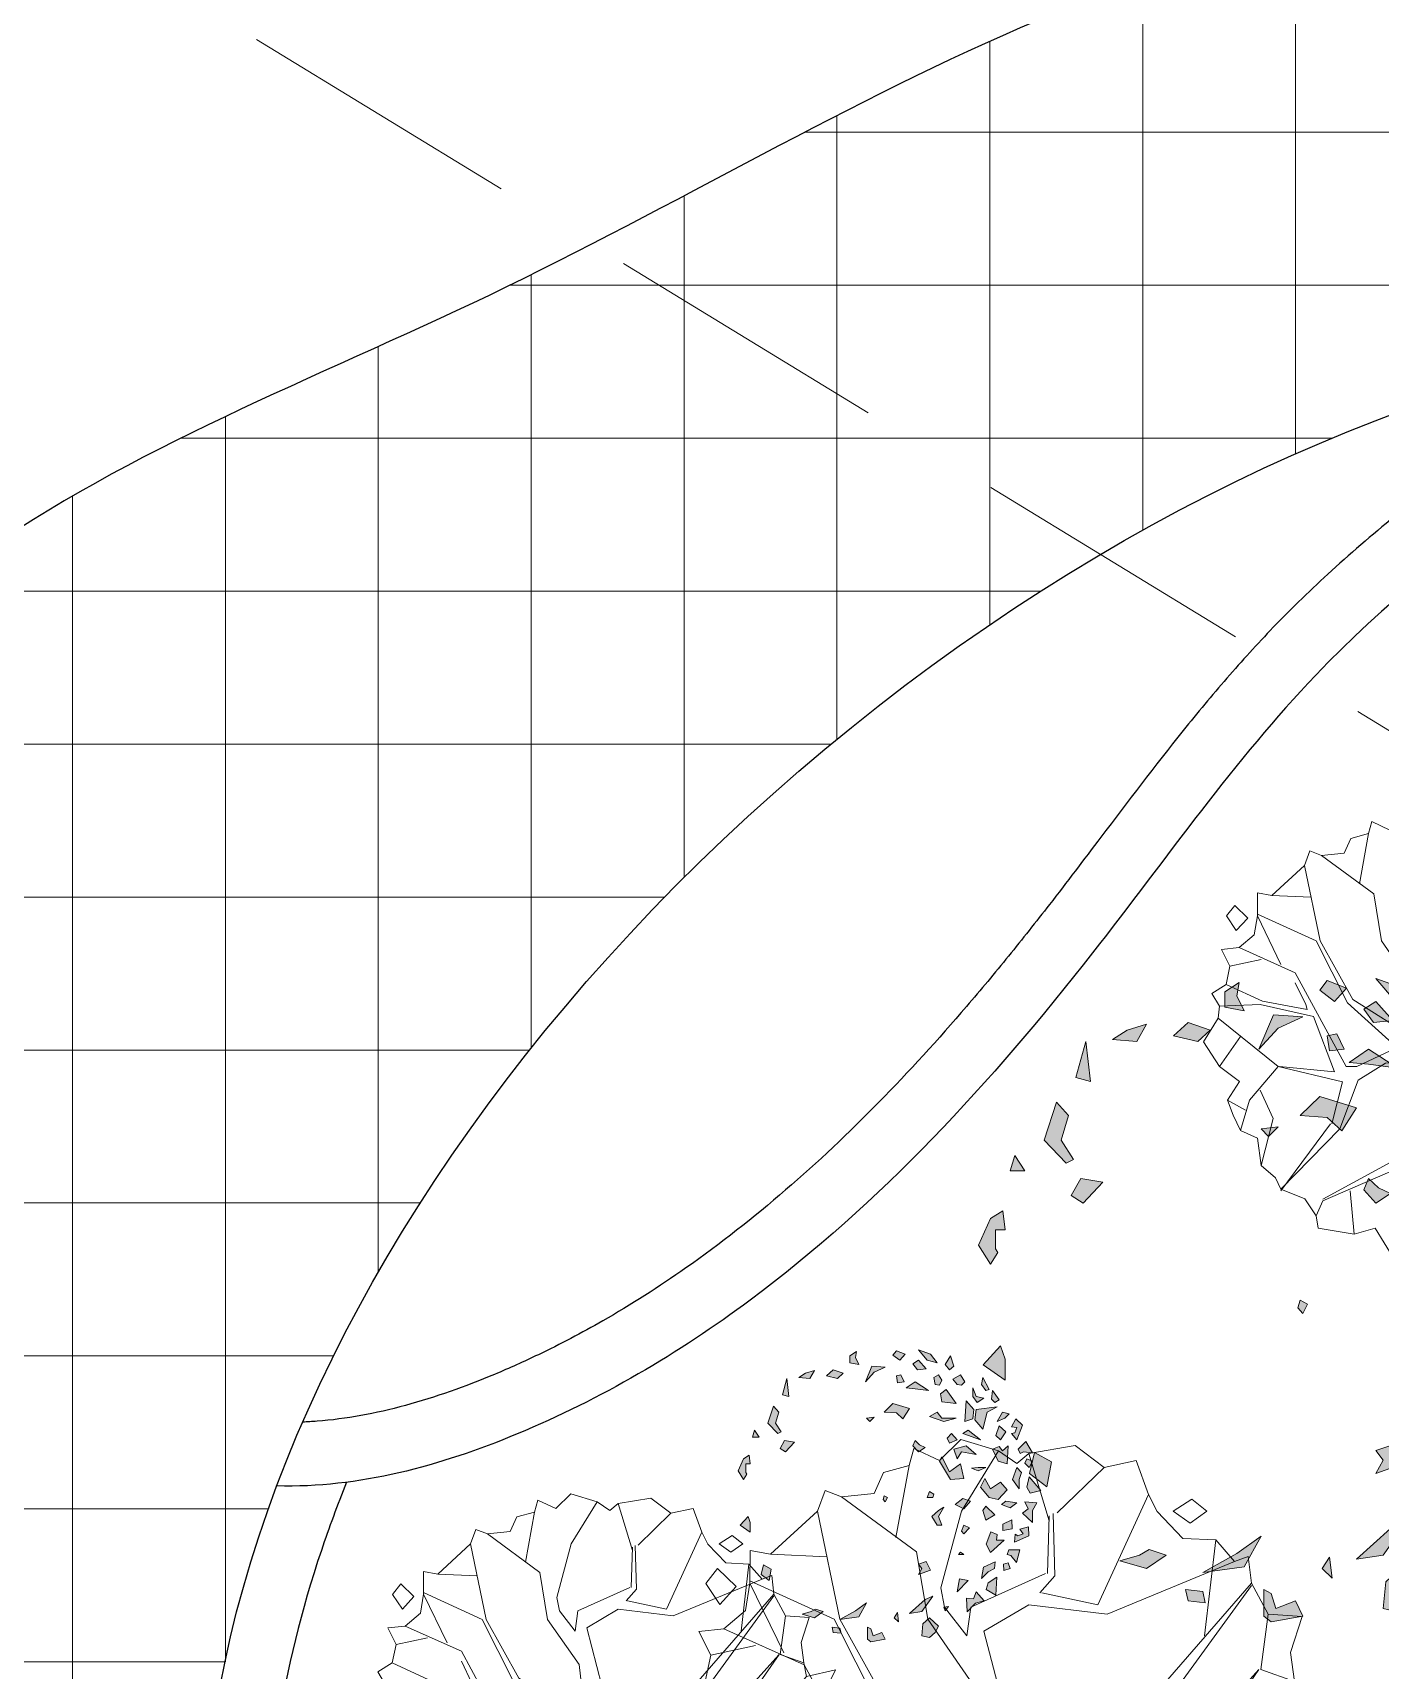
# Model space of a CAD drawing. Header units: inches. Extents: x -12 to 20935469, y -1604 to 24729220.
# Drawn here: x 20825348.3 to 20825454, y 24710552.2 to 24710680.7 of the extents above; entities that cross this region are included whole.
import ezdxf

# ---------------------------------------------------------------- set-up
doc = ezdxf.new("R2010")
doc.units = ezdxf.units.IN
doc.header["$LTSCALE"] = 0.03
doc.header["$MEASUREMENT"] = 0
doc.linetypes.add('DASHED2', pattern=[0.375, 0.25, -0.125])
for name, color, linetype, lineweight in [('Dot', 253, 'Continuous', 0), ('Hatch', 253, 'Continuous', 15), ('hatch-1', 253, 'Continuous', 5), ('ILLUSTR-TREE', 74, 'Continuous', 0)]:
    doc.layers.add(name, color=color, linetype=linetype, lineweight=lineweight)
doc.styles.add('ATTR', font='romans.shx', dxfattribs={"width": 0.8, "height": 0.7})

# ---------------------------------------------------------------- blocks, each defined once
blk = doc.blocks.new('TREE_009')
at = {"layer": 'ILLUSTR-TREE'}
for p, q in [((-12160.46, 13912.91), (-12166.65, 13906.74)), ((-12149.34, 13909.54), (-12160.46, 13912.91)), ((-12126.77, 13911.14), (-12140.45, 13908.76)), ((-12118.31, 13904.71), (-12126.77, 13911.14)), ((-12174.22, 13910.26), (-12175.66, 13905.24)), ((-12166.65, 13906.74), (-12174.22, 13910.26)), ((-12149.34, 13909.54), (-12160.26, 13891.83)), ((-12143.96, 13905.85), (-12149.34, 13909.54)), ((-12140.45, 13908.76), (-12143.96, 13905.85)), ((-12140.45, 13908.76), (-12134.4, 13889.01)), ((-12108.88, 13906.74), (-12118.31, 13904.71)), ((-12105.24, 13896.77), (-12108.88, 13906.74)), ((-12183.16, 13903.21), (-12185.91, 13897.04)), ((-12175.66, 13905.24), (-12183.16, 13903.21)), ((-12179.51, 13884.08), (-12175.66, 13905.24)), ((-12132.06, 13891.31), (-12118.31, 13904.71)), ((-12200.35, 13897.92), (-12202.62, 13891.83)), ((-12195.47, 13896.07), (-12200.35, 13897.92)), ((-12185.91, 13897.04), (-12195.47, 13896.07)), ((-12120.09, 13864.33), (-12105.24, 13896.77)), ((-12102.7, 13891.75), (-12105.24, 13896.77)), ((-12202.62, 13891.83), (-12216.38, 13879.14)), ((-12196.02, 13860.09), (-12202.62, 13891.83)), ((-12195.47, 13896.07), (-12173.46, 13879.85)), ((-12160.26, 13891.83), (-12166.31, 13869.26)), ((-12095.13, 13883.81), (-12102.7, 13891.75)), ((-12097.95, 13891.83), (-12092.45, 13895.36)), ((-12093, 13888.31), (-12097.95, 13891.83)), ((-12088.05, 13891.83), (-12093, 13888.31)), ((-12092.45, 13895.36), (-12088.05, 13891.83)), ((-12134.95, 13873.5), (-12134.4, 13890.42)), ((-12133.3, 13891.13), (-12132.75, 13872.79)), ((-12085.43, 13883.37), (-12095.13, 13883.81)), ((-12085.43, 13883.37), (-12088.74, 13855.16)), ((-12079.93, 13877.02), (-12085.43, 13883.37)), ((-12222.36, 13880.28), (-12222.43, 13870.68)), ((-12216.38, 13879.14), (-12222.36, 13880.28)), ((-12199.87, 13878.43), (-12216.38, 13879.14)), ((-12173.46, 13879.85), (-12170.16, 13860.09)), ((-12117.34, 13861.51), (-12079.93, 13877.02)), ((-12075.87, 13878.52), (-12079.93, 13877.02)), ((-12074.98, 13870.68), (-12075.87, 13878.52)), ((-12231.99, 13875), (-12235.43, 13870.59)), ((-12226.48, 13869.71), (-12231.99, 13875)), ((-12157.51, 13863.62), (-12135.5, 13873.5)), ((-12132.75, 13872.79), (-12137.15, 13867.85)), ((-12235.43, 13870.59), (-12231.3, 13864.41)), ((-12231.3, 13864.41), (-12226.48, 13869.71)), ((-12222.43, 13870.68), (-12223.73, 13862.65)), ((-12197.67, 13860.09), (-12222.43, 13871.38)), ((-12222.43, 13870.68), (-12212.52, 13850.22)), ((-12166.31, 13869.26), (-12165.21, 13863.62)), ((-12136.6, 13867.85), (-12120.09, 13864.33)), ((-12112.39, 13827.65), (-12074.98, 13870.68)), ((-12074.98, 13869.97), (-12105.24, 13828.35)), ((-12070.03, 13861.51), (-12074.98, 13870.68)), ((-12223.73, 13862.65), (-12230.13, 13857.27)), ((-12165.21, 13863.62), (-12158.61, 13855.16)), ((-12158.61, 13855.16), (-12157.51, 13863.62)), ((-12153.66, 13856.57), (-12140.45, 13864.33)), ((-12140.45, 13864.33), (-12117.34, 13861.51)), ((-12184.47, 13834), (-12197.67, 13860.09)), ((-12182.26, 13835.41), (-12196.02, 13860.09)), ((-12170.16, 13860.09), (-12156.96, 13841.05)), ((-12072.23, 13845.28), (-12070.03, 13861.51)), ((-12060.06, 13860.89), (-12070.03, 13861.51)), ((-12063.49, 13850.31), (-12060.06, 13860.89)), ((-12230.13, 13857.27), (-12237.49, 13856.48)), ((-12237.49, 13856.48), (-12233.98, 13849.52)), ((-12206.47, 13846.69), (-12230.13, 13857.27)), ((-12144.3, 13820.6), (-12153.66, 13856.57)), ((-12233.98, 13849.52), (-12235.63, 13841.76)), ((-12220.78, 13852.34), (-12233.98, 13849.52)), ((-12062.33, 13841.76), (-12063.49, 13850.31)), ((-12185.02, 13807.2), (-12206.47, 13846.69)), ((-12089.29, 13826.94), (-12072.78, 13845.28)), ((-12072.78, 13845.28), (-12085.43, 13826.94)), ((-12072.23, 13845.28), (-12062.33, 13841.76)), ((-12235.63, 13841.76), (-12241.62, 13837.97)), ((-12235.63, 13841.76), (-12220.23, 13834.7)), ((-12202.07, 13833.29), (-12206.47, 13842.46)), ((-12156.96, 13841.05), (-12154.21, 13818.48)), ((-12061.23, 13836.11), (-12062.33, 13841.76)), ((-12049.05, 13838.85), (-12061.23, 13836.11)), ((-12057.99, 13820.33), (-12049.05, 13838.85)), ((-12241.62, 13837.97), (-12238.38, 13832.59)), ((-12220.23, 13834.7), (-12201.52, 13831.18)), ((-12164.11, 13815.66), (-12184.47, 13834)), ((-12154.21, 13817.78), (-12182.26, 13835.41)), ((-12071.13, 13824.83), (-12061.23, 13836.11)), ((-12238.38, 13832.59), (-12238.93, 13827.65)), ((-12221.33, 13833.29), (-12238.38, 13832.59)), ((-12198.77, 13828.35), (-12221.33, 13833.29)), ((-12201.52, 13831.18), (-12202.07, 13833.29)), ((-12238.93, 13827.65), (-12245.05, 13817.69)), ((-12213.63, 13807.2), (-12238.93, 13827.65)), ((-12189.97, 13805.08), (-12198.77, 13828.35)), ((-12144.3, 13811.43), (-12105.79, 13824.83)), ((-12143.75, 13819.89), (-12112.39, 13827.65)), ((-12105.79, 13824.83), (-12070.58, 13822.71)), ((-12105.24, 13828.35), (-12089.29, 13826.94)), ((-12085.43, 13826.24), (-12071.13, 13824.83)), ((-12051.8, 13826.5), (-12053.87, 13822.1)), ((-12047.68, 13822.1), (-12051.8, 13826.5)), ((-12229.58, 13819.89), (-12238.38, 13807.2)), ((-12150.36, 13819.89), (-12150.9, 13817.78)), ((-12147.6, 13820.6), (-12150.36, 13819.89)), ((-12148.7, 13818.48), (-12147.6, 13820.6)), ((-12070.58, 13822.71), (-12061.78, 13802.96)), ((-12053.87, 13815.04), (-12057.99, 13820.33)), ((-12053.87, 13822.1), (-12049.74, 13817.69)), ((-12049.74, 13817.69), (-12047.68, 13822.1)), ((-12245.05, 13817.69), (-12238.38, 13807.2)), ((-12164.11, 13814.95), (-12180.61, 13807.2)), ((-12150.9, 13817.78), (-12148.7, 13818.48)), ((-12061.78, 13802.96), (-12053.87, 13815.04)), ((-12155.31, 13810.02), (-12168.51, 13808.61)), ((-12155.31, 13810.02), (-12152.01, 13789.56)), ((-12144.3, 13810.72), (-12127.25, 13790.27)), ((-12238.38, 13807.2), (-12229.92, 13800.94)), ((-12213.63, 13807.2), (-12225.73, 13793.09)), ((-12186.67, 13800.85), (-12213.63, 13807.2)), ((-12213.07, 13807.2), (-12189.97, 13805.08)), ((-12180.61, 13807.2), (-12185.02, 13807.2)), ((-12168.51, 13808.61), (-12180.06, 13801.55)), ((-12148.15, 13809.31), (-12131.1, 13789.56)), ((-12148.15, 13808.61), (-12146.5, 13787.45)), ((-12229.92, 13800.94), (-12235.08, 13793.09)), ((-12191.07, 13783.21), (-12186.67, 13800.85)), ((-12180.06, 13801.55), (-12187.77, 13781.1)), ((-12061.43, 13796.53), (-12061.78, 13802.96)), ((-12221.33, 13797.32), (-12215.83, 13785.33)), ((-12064.53, 13790.27), (-12061.43, 13796.53)), ((-12227.38, 13788.86), (-12235.08, 13793.09)), ((-12235.08, 13793.09), (-12232.68, 13786.83)), ((-12225.73, 13793.09), (-12229.58, 13780.39)), ((-12127.25, 13790.27), (-12064.53, 13790.27)), ((-12063.49, 13786.83), (-12064.53, 13790.27)), ((-12232.68, 13786.83), (-12229.58, 13780.39)), ((-12152.01, 13789.56), (-12158.61, 13771.22)), ((-12146.5, 13787.45), (-12155.86, 13767.7)), ((-12131.1, 13789.56), (-12132.75, 13769.81)), ((-12126.7, 13786.04), (-12128.9, 13772.63)), ((-12126.7, 13786.04), (-12105.24, 13786.74)), ((-12105.24, 13786.74), (-12095.89, 13768.4)), ((-12068.31, 13781.54), (-12063.49, 13786.83)), ((-12215.83, 13785.33), (-12220.78, 13765.58)), ((-12212.52, 13755), (-12191.62, 13783.21)), ((-12187.77, 13781.1), (-12212.52, 13755.71)), ((-12070.37, 13770.96), (-12068.31, 13781.54)), ((-12229.58, 13780.39), (-12222.36, 13777.13)), ((-12222.36, 13777.13), (-12220.78, 13765.58)), ((-12099.74, 13776.16), (-12078.28, 13769.81)), ((-12158.61, 13771.22), (-12194.92, 13751.47)), ((-12128.9, 13772.63), (-12106.34, 13758.53)), ((-12155.86, 13767.7), (-12194.92, 13750.77)), ((-12132.75, 13769.81), (-12125.05, 13752.89)), ((-12130, 13769.81), (-12116.24, 13737.37)), ((-12129.45, 13769.11), (-12106.34, 13757.12)), ((-12084.81, 13761.26), (-12078.28, 13769.81)), ((-12078.28, 13769.81), (-12070.37, 13770.96)), ((-12220.78, 13765.58), (-12214.79, 13760.38)), ((-12214.79, 13760.38), (-12212.52, 13755.71)), ((-12106.34, 13758.53), (-12085.98, 13753.59)), ((-12106.34, 13757.12), (-12105.24, 13742.31)), ((-12085.98, 13753.59), (-12084.81, 13761.26)), ((-12212.52, 13755.71), (-12202.42, 13751.56)), ((-12183.37, 13755), (-12181.71, 13736.66)), ((-12125.05, 13752.89), (-12130.55, 13732.43)), ((-12093.07, 13740.98), (-12085.98, 13753.59)), ((-12202.42, 13751.56), (-12197.67, 13744.42)), ((-12194.92, 13750.77), (-12197.67, 13744.42)), ((-12116.24, 13737.37), (-12112.32, 13748.04)), ((-12112.32, 13748.04), (-12105.24, 13742.31)), ((-12197.67, 13744.42), (-12196.91, 13739.22)), ((-12105.24, 13742.31), (-12093.07, 13740.98)), ((-12196.91, 13739.22), (-12181.71, 13736.66)), ((-12181.71, 13736.66), (-12172.84, 13739.22)), ((-12172.84, 13739.22), (-12165.28, 13726.88)), ((-12121.95, 13736.57), (-12116.24, 13737.37)), ((-12108.27, 13740.72), (-12113.77, 13737.19)), ((-12107.72, 13734.37), (-12108.27, 13740.72)), ((-12165.28, 13726.88), (-12157.71, 13733.93)), ((-12157.71, 13733.93), (-12148.77, 13729.52)), ((-12148.77, 13729.52), (-12144.65, 13733.93)), ((-12144.65, 13733.93), (-12130.55, 13732.43)), ((-12130.55, 13732.43), (-12121.95, 13736.57)), ((-12113.77, 13737.19), (-12113.22, 13730.14)), ((-12113.22, 13730.14), (-12107.72, 13734.37))]:
    blk.add_line(p, q, dxfattribs=at)
at = {"layer": 'ILLUSTR-TREE', "style": 'ATTR', "width": 0.8, "flags": 9}
blk.add_attdef('ESTCODE', (-12147.6, 13820.6), '', height=1.05, dxfattribs=at)
blk = doc.blocks.new('GRN1')
at = {"layer": 'ILLUSTR-TREE', "true_color": 0x30441d}
h = blk.add_hatch(color=89, dxfattribs=at)
h.paths.add_polyline_path([(0.2571, -0.0526), (0.2603, -0.0695), (0.2735, -0.0695), (0.2817, -0.0569), (0.2702, -0.059)])
h.paths.add_polyline_path([(0.2406, -0.0821), (0.2308, -0.0927), (0.2357, -0.1137), (0.2472, -0.1011)])
h.paths.add_polyline_path([(0.1897, 0.2148), (0.1848, 0.2064), (0.1914, 0.2), (0.2078, 0.2021)])
h.paths.add_polyline_path([(0.193, 0.1853), (0.1848, 0.1727), (0.1963, 0.1642), (0.2127, 0.1642), (0.1963, 0.1706)])
h.paths.add_polyline_path([(0.1864, 0.1053), (0.2012, 0.1032), (0.2094, 0.1137), (0.1831, 0.1327)])
h.paths.add_polyline_path([(0.2603, 0.0969), (0.2653, 0.0779), (0.285, 0.0611), (0.2768, 0.0842)])
h.paths.add_polyline_path([(0.2078, 0.08), (0.2242, 0.0547), (0.2127, 0.0379), (0.2111, 0.0547)])
h.paths.add_polyline_path([(0.2521, -0.0021), (0.2538, -0.0274), (0.2242, -0.04), (0.2423, -0.0232)])
h.paths.add_polyline_path([(0.2653, 0.0253), (0.2751, 0.0126), (0.2833, 0.019), (0.2768, 0.0358)])
h.paths.add_polyline_path([(0.2373, 0.0274), (0.2357, 0.019), (0.2226, 0.0211), (0.2242, 0.0337)])
h.paths.add_polyline_path([(0.2488, 0.0758), (0.2472, 0.059), (0.2587, 0.0505), (0.2653, 0.0611)])
h.paths.add_polyline_path([(0.2094, 0.1958), (0.2078, 0.1895), (0.2193, 0.1811), (0.2324, 0.1832)])
h.paths.add_polyline_path([(0.2291, 0.1263), (0.2193, 0.1348), (0.2176, 0.1432), (0.2242, 0.1495), (0.2373, 0.1411)])
h.paths.add_polyline_path([(0.2373, 0.099), (0.2275, 0.1053), (0.2176, 0.1011), (0.2193, 0.0927), (0.2324, 0.0905)])
h.paths.add_polyline_path([(0.2538, 0.1284), (0.2472, 0.12), (0.2571, 0.1116), (0.2735, 0.1221)])
h.paths.add_polyline_path([(0.1963, -0.1853), (0.1996, -0.1979), (0.2308, -0.1895)])
h.paths.add_polyline_path([(0.2456, -0.1369), (0.2308, -0.1453), (0.2324, -0.1663), (0.2406, -0.1537)])
h.paths.add_polyline_path([(0.0402, 0.1474), (0.0386, 0.1221), (0.0731, 0.1011), (0.0813, 0.1053), (0.0534, 0.12), (0.0682, 0.1411)])
h.paths.add_polyline_path([(0.0731, 0.278), (0.0616, 0.2716), (0.0698, 0.2632), (0.078, 0.2674)])
h.paths.add_polyline_path([(-0.2275, -0.0884), (-0.2226, -0.0526), (-0.1963, -0.0379), (-0.2111, -0.059)])
h.paths.add_polyline_path([(0.0205, 0.2527), (0.0386, 0.24), (0.0616, 0.2485), (0.0517, 0.2569), (0.0386, 0.2527)])
h.paths.add_polyline_path([(-0.2406, 0.099), (-0.2242, 0.0821), (-0.2357, 0.0695), (-0.2587, 0.0674), (-0.262, 0.0821), (-0.2521, 0.0927)])
h.paths.add_polyline_path([(-0.2324, 0.0232), (-0.2242, 0.0147), (-0.2143, 0.0211)])
h.paths.add_polyline_path([(-0.1307, 0.2358), (-0.1344, 0.2232), (-0.1226, 0.2231), (-0.1198, 0.2319)])
h.paths.add_polyline_path([(-0.1039, 0.2299), (-0.106, 0.2367), (-0.1191, 0.2474), (-0.0951, 0.2536), (-0.0951, 0.2327)])
h.paths.add_polyline_path([(-0.0555, 0.2396), (-0.0585, 0.2217), (-0.0467, 0.2215), (-0.0384, 0.2388)])
h.paths.add_polyline_path([(-0.0771, 0.224), (-0.1, 0.1981), (-0.0846, 0.1897), (-0.0609, 0.1985), (-0.0663, 0.2109), (-0.0766, 0.2096)])
h.paths.add_polyline_path([(-0.216, 0.0442), (-0.2127, 0.0674), (-0.1831, 0.0884), (-0.1897, 0.0737)])
h.paths.add_polyline_path([(-0.1421, 0.0611), (-0.1339, 0.0842), (-0.1174, 0.0758), (-0.1224, 0.0611), (-0.1306, 0.0674)])
h.paths.add_polyline_path([(-0.1812, 0.2081), (-0.1707, 0.1899), (-0.1581, 0.1935), (-0.1472, 0.2104)])
h.paths.add_polyline_path([(-0.2132, 0.1534), (-0.187, 0.1527), (-0.1886, 0.166), (-0.1749, 0.1708), (-0.1924, 0.186), (-0.1969, 0.1696)])
h.paths.add_polyline_path([(-0.15, 0.1808), (-0.1283, 0.1846), (-0.118, 0.2068), (-0.1309, 0.2058), (-0.1372, 0.1936)])
h.paths.add_polyline_path([(-0.1536, 0.1558), (-0.1749, 0.1348), (-0.1503, 0.139)])
h.paths.add_polyline_path([(-0.1043, 0.1474), (-0.1043, 0.1369), (-0.0994, 0.1411)])
h.paths.add_polyline_path([(-0.2028, 0.1179), (-0.2111, 0.1116), (-0.2045, 0.1095)])
h.paths.add_polyline_path([(-0.0205, 0.099), (-0.032, 0.0863), (-0.0485, 0.0969), (-0.0485, 0.1053), (-0.032, 0.099), (-0.014, 0.1095)])
h.paths.add_polyline_path([(0.0189, 0.2295), (0.0008, 0.2127), (0.0041, 0.1958), (0.0238, 0.179), (0.0402, 0.1874), (0.0205, 0.1979), (0.0337, 0.2169)])
h.paths.add_polyline_path([(-0.0287, 0.2064), (-0.0386, 0.1895), (-0.0205, 0.1832), (-0.0123, 0.1895)])
h.paths.add_polyline_path([(-0.0534, 0.1579), (-0.0649, 0.1474), (-0.06, 0.1432), (-0.0485, 0.1474)])
h.paths.add_polyline_path([(0.0178, 0.294), (0.0123, 0.2737), (0.0238, 0.2674), (0.0435, 0.2716)])
h.paths.add_polyline_path([(-0.0435, 0.278), (-0.0255, 0.259), (-0.0172, 0.2695), (-0.0041, 0.2632), (-0.0057, 0.2864), (-0.0205, 0.278)])
h.paths.add_polyline_path([(-0.0808, 0.244), (-0.0685, 0.2712), (-0.0515, 0.2704), (-0.056, 0.254), (-0.0646, 0.2603), (-0.0686, 0.2503), (-0.0653, 0.2447)])
h.paths.add_polyline_path([(0.0041, 0.0021), (-0.0041, -0.0021), (0.0008, -0.0063), (0.0074, -0.0042)])
h.paths.add_polyline_path([(0.0041, 0.0884), (0.0107, 0.0905), (0.0156, 0.0821), (0.0041, 0.0779)])
h.paths.add_polyline_path([(-0.0025, 0.16), (-0.0172, 0.1474), (-0.009, 0.1306), (0.0025, 0.1453)])
h.paths.add_polyline_path([(-0.0057, 0.2485), (-0.0156, 0.2358), (-0.009, 0.219), (-0.0025, 0.2274)])
h.paths.add_polyline_path([(0.0616, 0.1895), (0.055, 0.1748), (0.06, 0.1621), (0.0616, 0.1748)])
h.paths.add_polyline_path([(0.1634, 0.2337), (0.1552, 0.2253), (0.1486, 0.2106), (0.1667, 0.2211)])
h.paths.add_polyline_path([(0.1552, 0.1327), (0.1486, 0.1095), (0.1585, 0.0821), (0.1667, 0.0969), (0.1552, 0.1053)])
h.paths.add_polyline_path([(0.0994, 0.0737), (0.0912, 0.0611), (0.1027, 0.0505), (0.1125, 0.0547), (0.1043, 0.0632)])
h.paths.add_polyline_path([(0.1569, -0.0232), (0.1486, -0.0316), (0.1552, -0.0379)])
h.paths.add_polyline_path([(0.1536, 0.0316), (0.1651, 0.019), (0.1667, -0.0042), (0.1831, 0.0126), (0.1733, 0.0442)])
h.paths.add_polyline_path([(0.1027, 0.2316), (0.0682, 0.2295), (0.0731, 0.2127), (0.0961, 0.2021), (0.101, 0.2148), (0.0928, 0.2211)])
h.paths.add_polyline_path([(0.1289, 0.2274), (0.1142, 0.2169), (0.1224, 0.2085), (0.1404, 0.2148)])
h.paths.add_polyline_path([(0.0862, 0.1706), (0.0912, 0.1432), (0.078, 0.1348), (0.0961, 0.1284), (0.1027, 0.1516)])
h.paths.add_polyline_path([(0.1339, 0.1832), (0.1667, 0.1916), (0.1766, 0.2106), (0.1716, 0.1706), (0.1519, 0.1685)])
h.paths.add_polyline_path([(0.1257, 0.1453), (0.1142, 0.179), (0.1322, 0.1558)])
h.paths.add_polyline_path([(0.1536, 0.1642), (0.1486, 0.1495), (0.1881, 0.1516), (0.1716, 0.1663)])
h.paths.add_polyline_path([(0.1142, 0.1348), (0.1076, 0.12), (0.1174, 0.1158), (0.1257, 0.1242)])
h.paths.add_polyline_path([(0.0879, 0.2548), (0.0912, 0.2611), (0.0895, 0.278), (0.1109, 0.2653), (0.0961, 0.2506)])
h.paths.add_polyline_path([(0.1142, 0.2485), (0.1421, 0.259), (0.1536, 0.2464), (0.1388, 0.2379), (0.1371, 0.2485), (0.1273, 0.2443), (0.1257, 0.2379)])
h.paths.add_polyline_path([(-0.2521, -0.0084), (-0.2653, -0.0021), (-0.2702, -0.0295), (-0.2653, -0.0358), (-0.2423, -0.0358), (-0.2456, -0.0295), (-0.2587, -0.0253)])
h.paths.add_polyline_path([(-0.2538, -0.0863), (-0.2439, -0.0884), (-0.2423, -0.1032), (-0.2521, -0.1011)])
h.paths.add_polyline_path([(0.055, -0.2822), (0.0386, -0.2716), (0.0485, -0.2653), (0.0517, -0.2674), (0.0682, -0.2674), (0.0682, -0.259), (0.0846, -0.2611), (0.078, -0.2716)])
h.paths.add_polyline_path([(-0.1322, -0.219), (-0.1536, -0.2232), (-0.1421, -0.2379), (-0.124, -0.2337)])
h.paths.add_polyline_path([(-0.2176, -0.16), (-0.2242, -0.1369), (-0.2127, -0.12), (-0.2078, -0.1348), (-0.2127, -0.1432)])
h.paths.add_polyline_path([(-0.0485, -0.278), (-0.0616, -0.259), (-0.0435, -0.259), (-0.032, -0.2632)])
h.paths.add_polyline_path([(0.1289, -0.2), (0.1257, -0.2064), (0.1454, -0.2253), (0.1782, -0.2148), (0.1667, -0.2043), (0.1454, -0.2106)])
h.paths.add_polyline_path([(0.1191, -0.2548), (0.1322, -0.2506), (0.1191, -0.2422)])
h.paths.add_polyline_path([(0.1092, -0.1748), (0.0912, -0.1916), (0.0977, -0.2021), (0.1125, -0.1937)])
at = {"layer": 'ILLUSTR-TREE', "color": 89, "true_color": 0x30441d}
for p, q in [((-0.0057, 0.2864), (-0.0205, 0.278)), ((-0.0041, 0.2632), (-0.0057, 0.2864)), ((0.0178, 0.294), (0.0123, 0.2737)), ((0.0435, 0.2716), (0.0178, 0.294)), ((-0.0808, 0.244), (-0.0685, 0.2712)), ((-0.0685, 0.2712), (-0.0515, 0.2704)), ((-0.0515, 0.2704), (-0.056, 0.254)), ((-0.0205, 0.278), (-0.0435, 0.278)), ((-0.0435, 0.278), (-0.0255, 0.259)), ((-0.0255, 0.259), (-0.0172, 0.2695)), ((-0.0172, 0.2695), (-0.0041, 0.2632)), ((0.0123, 0.2737), (0.0238, 0.2674)), ((0.0238, 0.2674), (0.0435, 0.2716)), ((0.0731, 0.278), (0.0616, 0.2716)), ((0.0616, 0.2716), (0.0698, 0.2632)), ((0.078, 0.2674), (0.0731, 0.278)), ((0.0895, 0.278), (0.1109, 0.2653)), ((0.0912, 0.2611), (0.0895, 0.278)), ((-0.0646, 0.2603), (-0.0686, 0.2503)), ((-0.056, 0.254), (-0.0646, 0.2603)), ((0.0517, 0.2569), (0.0386, 0.2527)), ((0.0616, 0.2485), (0.0517, 0.2569)), ((0.0698, 0.2632), (0.078, 0.2674)), ((0.0879, 0.2548), (0.0912, 0.2611)), ((0.0961, 0.2506), (0.0879, 0.2548)), ((0.1109, 0.2653), (0.0961, 0.2506)), ((0.1142, 0.2485), (0.1421, 0.259)), ((0.1421, 0.259), (0.1536, 0.2464)), ((-0.1191, 0.2474), (-0.0951, 0.2536)), ((-0.106, 0.2367), (-0.1191, 0.2474)), ((-0.0951, 0.2536), (-0.0951, 0.2327)), ((-0.0653, 0.2447), (-0.0808, 0.244)), ((-0.0686, 0.2503), (-0.0653, 0.2447)), ((-0.0057, 0.2485), (-0.0156, 0.2358)), ((-0.0025, 0.2274), (-0.0057, 0.2485)), ((0.0386, 0.2527), (0.0205, 0.2527)), ((0.0205, 0.2527), (0.0386, 0.24)), ((0.0386, 0.24), (0.0616, 0.2485)), ((0.1257, 0.2379), (0.1142, 0.2485)), ((0.1273, 0.2443), (0.1257, 0.2379)), ((0.1371, 0.2485), (0.1273, 0.2443)), ((0.1388, 0.2379), (0.1371, 0.2485)), ((0.1536, 0.2464), (0.1388, 0.2379)), ((-0.1307, 0.2358), (-0.1344, 0.2232)), ((-0.1198, 0.2319), (-0.1307, 0.2358)), ((-0.1226, 0.2231), (-0.1198, 0.2319)), ((-0.1039, 0.2299), (-0.106, 0.2367)), ((-0.0951, 0.2327), (-0.1039, 0.2299)), ((-0.0555, 0.2396), (-0.0585, 0.2217)), ((-0.0384, 0.2388), (-0.0555, 0.2396)), ((-0.0467, 0.2215), (-0.0384, 0.2388)), ((-0.0156, 0.2358), (-0.009, 0.219)), ((-0.009, 0.219), (-0.0025, 0.2274)), ((0.0189, 0.2295), (0.0008, 0.2127)), ((0.0337, 0.2169), (0.0189, 0.2295)), ((0.1027, 0.2316), (0.0682, 0.2295)), ((0.0682, 0.2295), (0.0731, 0.2127)), ((0.0928, 0.2211), (0.1027, 0.2316)), ((0.1289, 0.2274), (0.1142, 0.2169)), ((0.1404, 0.2148), (0.1289, 0.2274)), ((0.1634, 0.2337), (0.1552, 0.2253)), ((0.1667, 0.2211), (0.1634, 0.2337)), ((-0.1344, 0.2232), (-0.1226, 0.2231)), ((-0.0771, 0.224), (-0.1, 0.1981)), ((-0.0766, 0.2096), (-0.0771, 0.224)), ((-0.0585, 0.2217), (-0.0467, 0.2215)), ((0.0008, 0.2127), (0.0041, 0.1958)), ((0.0205, 0.1979), (0.0337, 0.2169)), ((0.0731, 0.2127), (0.0961, 0.2021)), ((0.101, 0.2148), (0.0928, 0.2211)), ((0.0961, 0.2021), (0.101, 0.2148)), ((0.1142, 0.2169), (0.1224, 0.2085)), ((0.1224, 0.2085), (0.1404, 0.2148)), ((0.1552, 0.2253), (0.1486, 0.2106)), ((0.1486, 0.2106), (0.1667, 0.2211)), ((0.1897, 0.2148), (0.1848, 0.2064)), ((0.2078, 0.2021), (0.1897, 0.2148)), ((-0.1472, 0.2104), (-0.1812, 0.2081)), ((-0.1812, 0.2081), (-0.1707, 0.1899)), ((-0.1581, 0.1935), (-0.1472, 0.2104)), ((-0.1309, 0.2058), (-0.1372, 0.1936)), ((-0.118, 0.2068), (-0.1309, 0.2058)), ((-0.1283, 0.1846), (-0.118, 0.2068)), ((-0.1, 0.1981), (-0.0846, 0.1897)), ((-0.0846, 0.1897), (-0.0609, 0.1985)), ((-0.0663, 0.2109), (-0.0766, 0.2096)), ((-0.0609, 0.1985), (-0.0663, 0.2109)), ((-0.0287, 0.2064), (-0.0386, 0.1895)), ((-0.0123, 0.1895), (-0.0287, 0.2064)), ((0.0402, 0.1874), (0.0205, 0.1979)), ((0.1667, 0.1916), (0.1766, 0.2106)), ((0.1766, 0.2106), (0.1716, 0.1706)), ((0.1848, 0.2064), (0.1914, 0.2)), ((0.1914, 0.2), (0.2078, 0.2021)), ((-0.1924, 0.186), (-0.1969, 0.1696)), ((-0.1749, 0.1708), (-0.1924, 0.186)), ((-0.1707, 0.1899), (-0.1581, 0.1935)), ((-0.1372, 0.1936), (-0.15, 0.1808)), ((-0.15, 0.1808), (-0.1283, 0.1846)), ((-0.0386, 0.1895), (-0.0205, 0.1832)), ((-0.0205, 0.1832), (-0.0123, 0.1895)), ((0.0041, 0.1958), (0.0238, 0.179)), ((0.0238, 0.179), (0.0402, 0.1874)), ((0.0616, 0.1895), (0.055, 0.1748)), ((0.0616, 0.1748), (0.0616, 0.1895)), ((0.1339, 0.1832), (0.1667, 0.1916)), ((0.193, 0.1853), (0.1848, 0.1727)), ((0.1963, 0.1706), (0.193, 0.1853)), ((0.2094, 0.1958), (0.2078, 0.1895)), ((0.2078, 0.1895), (0.2193, 0.1811)), ((0.2324, 0.1832), (0.2094, 0.1958)), ((-0.1969, 0.1696), (-0.2132, 0.1534)), ((-0.1886, 0.166), (-0.1749, 0.1708)), ((0.055, 0.1748), (0.06, 0.1621)), ((0.06, 0.1621), (0.0616, 0.1748)), ((0.1027, 0.1516), (0.0862, 0.1706)), ((0.0862, 0.1706), (0.0912, 0.1432)), ((0.1142, 0.179), (0.1322, 0.1558)), ((0.1257, 0.1453), (0.1142, 0.179)), ((0.1519, 0.1685), (0.1339, 0.1832)), ((0.1716, 0.1706), (0.1519, 0.1685)), ((0.1848, 0.1727), (0.1963, 0.1642)), ((0.2127, 0.1642), (0.1963, 0.1706)), ((0.2193, 0.1811), (0.2324, 0.1832)), ((-0.187, 0.1527), (-0.1886, 0.166)), ((-0.1536, 0.1558), (-0.1749, 0.1348)), ((-0.1503, 0.139), (-0.1536, 0.1558)), ((-0.0534, 0.1579), (-0.0649, 0.1474)), ((-0.0485, 0.1474), (-0.0534, 0.1579)), ((-0.0025, 0.16), (-0.0172, 0.1474)), ((0.0025, 0.1453), (-0.0025, 0.16)), ((0.1322, 0.1558), (0.1257, 0.1453)), ((0.1536, 0.1642), (0.1486, 0.1495)), ((0.1716, 0.1663), (0.1536, 0.1642)), ((0.1881, 0.1516), (0.1716, 0.1663)), ((0.1963, 0.1642), (0.2127, 0.1642)), ((-0.2132, 0.1534), (-0.187, 0.1527)), ((-0.0994, 0.1411), (-0.1043, 0.1474)), ((-0.1043, 0.1474), (-0.1043, 0.1369)), ((-0.0649, 0.1474), (-0.06, 0.1432)), ((-0.06, 0.1432), (-0.0485, 0.1474)), ((-0.0172, 0.1474), (-0.009, 0.1306)), ((-0.009, 0.1306), (0.0025, 0.1453)), ((0.0402, 0.1474), (0.0386, 0.1221)), ((0.0682, 0.1411), (0.0402, 0.1474)), ((0.0912, 0.1432), (0.078, 0.1348)), ((0.0961, 0.1284), (0.1027, 0.1516)), ((0.1486, 0.1495), (0.1881, 0.1516)), ((0.2176, 0.1432), (0.2242, 0.1495)), ((0.2193, 0.1348), (0.2176, 0.1432)), ((0.2242, 0.1495), (0.2373, 0.1411)), ((-0.1749, 0.1348), (-0.1503, 0.139)), ((-0.1043, 0.1369), (-0.0994, 0.1411)), ((0.0534, 0.12), (0.0682, 0.1411)), ((0.078, 0.1348), (0.0961, 0.1284)), ((0.1142, 0.1348), (0.1076, 0.12)), ((0.1257, 0.1242), (0.1142, 0.1348)), ((0.1552, 0.1327), (0.1486, 0.1095)), ((0.1552, 0.1053), (0.1552, 0.1327)), ((0.2094, 0.1137), (0.1831, 0.1327)), ((0.1831, 0.1327), (0.1864, 0.1053)), ((0.2291, 0.1263), (0.2193, 0.1348)), ((0.2373, 0.1411), (0.2291, 0.1263)), ((0.2538, 0.1284), (0.2472, 0.12)), ((0.2735, 0.1221), (0.2538, 0.1284)), ((-0.2028, 0.1179), (-0.2111, 0.1116)), ((-0.2045, 0.1095), (-0.2028, 0.1179)), ((0.0386, 0.1221), (0.0731, 0.1011)), ((0.0813, 0.1053), (0.0534, 0.12)), ((0.1076, 0.12), (0.1174, 0.1158)), ((0.1174, 0.1158), (0.1257, 0.1242)), ((0.2012, 0.1032), (0.2094, 0.1137)), ((0.2472, 0.12), (0.2571, 0.1116)), ((0.2571, 0.1116), (0.2735, 0.1221)), ((-0.2521, 0.0927), (-0.2406, 0.099)), ((-0.2406, 0.099), (-0.2242, 0.0821)), ((-0.2111, 0.1116), (-0.2045, 0.1095)), ((-0.0485, 0.1053), (-0.032, 0.099)), ((-0.0485, 0.0969), (-0.0485, 0.1053)), ((-0.032, 0.099), (-0.014, 0.1095)), ((-0.0205, 0.099), (-0.032, 0.0863)), ((-0.014, 0.1095), (-0.0205, 0.099)), ((0.0731, 0.1011), (0.0813, 0.1053)), ((0.1486, 0.1095), (0.1585, 0.0821)), ((0.1667, 0.0969), (0.1552, 0.1053)), ((0.1864, 0.1053), (0.2012, 0.1032)), ((0.2275, 0.1053), (0.2176, 0.1011)), ((0.2176, 0.1011), (0.2193, 0.0927)), ((0.2373, 0.099), (0.2275, 0.1053)), ((0.2324, 0.0905), (0.2373, 0.099)), ((-0.262, 0.0821), (-0.2521, 0.0927)), ((-0.2127, 0.0674), (-0.1831, 0.0884)), ((-0.1831, 0.0884), (-0.1897, 0.0737)), ((-0.032, 0.0863), (-0.0485, 0.0969)), ((0.0041, 0.0884), (0.0107, 0.0905)), ((0.0041, 0.0779), (0.0041, 0.0884)), ((0.0107, 0.0905), (0.0156, 0.0821)), ((0.1585, 0.0821), (0.1667, 0.0969)), ((0.2193, 0.0927), (0.2324, 0.0905)), ((0.2768, 0.0842), (0.2603, 0.0969)), ((0.2603, 0.0969), (0.2653, 0.0779)), ((-0.2587, 0.0674), (-0.262, 0.0821)), ((-0.2242, 0.0821), (-0.2357, 0.0695)), ((-0.1897, 0.0737), (-0.216, 0.0442)), ((-0.1421, 0.0611), (-0.1339, 0.0842)), ((-0.1339, 0.0842), (-0.1174, 0.0758)), ((-0.1174, 0.0758), (-0.1224, 0.0611)), ((0.0156, 0.0821), (0.0041, 0.0779)), ((0.0994, 0.0737), (0.0912, 0.0611)), ((0.1043, 0.0632), (0.0994, 0.0737)), ((0.2111, 0.0547), (0.2078, 0.08)), ((0.2078, 0.08), (0.2242, 0.0547)), ((0.2488, 0.0758), (0.2472, 0.059)), ((0.2653, 0.0611), (0.2488, 0.0758)), ((0.2653, 0.0779), (0.285, 0.0611)), ((0.285, 0.0611), (0.2768, 0.0842)), ((-0.2357, 0.0695), (-0.2587, 0.0674)), ((-0.216, 0.0442), (-0.2127, 0.0674)), ((-0.1306, 0.0674), (-0.1421, 0.0611)), ((-0.1224, 0.0611), (-0.1306, 0.0674)), ((0.0912, 0.0611), (0.1027, 0.0505)), ((0.1125, 0.0547), (0.1043, 0.0632)), ((0.2472, 0.059), (0.2587, 0.0505)), ((0.2587, 0.0505), (0.2653, 0.0611)), ((0.1027, 0.0505), (0.1125, 0.0547)), ((0.1733, 0.0442), (0.1536, 0.0316)), ((0.1831, 0.0126), (0.1733, 0.0442)), ((0.2127, 0.0379), (0.2111, 0.0547)), ((0.2242, 0.0547), (0.2127, 0.0379)), ((0.1536, 0.0316), (0.1651, 0.019)), ((0.2226, 0.0211), (0.2242, 0.0337)), ((0.2242, 0.0337), (0.2373, 0.0274)), ((0.2768, 0.0358), (0.2653, 0.0253)), ((0.2833, 0.019), (0.2768, 0.0358)), ((-0.2143, 0.0211), (-0.2324, 0.0232)), ((-0.2324, 0.0232), (-0.2242, 0.0147)), ((-0.2242, 0.0147), (-0.2143, 0.0211)), ((0.1651, 0.019), (0.1667, -0.0042)), ((0.2357, 0.019), (0.2226, 0.0211)), ((0.2373, 0.0274), (0.2357, 0.019)), ((0.2653, 0.0253), (0.2751, 0.0126)), ((0.2751, 0.0126), (0.2833, 0.019)), ((0.0041, 0.0021), (-0.0041, -0.0021)), ((0.0074, -0.0042), (0.0041, 0.0021)), ((0.1667, -0.0042), (0.1831, 0.0126)), ((-0.2653, -0.0021), (-0.2702, -0.0295)), ((-0.2521, -0.0084), (-0.2653, -0.0021)), ((-0.2587, -0.0253), (-0.2521, -0.0084)), ((-0.0041, -0.0021), (0.0008, -0.0063)), ((0.0008, -0.0063), (0.0074, -0.0042)), ((0.2423, -0.0232), (0.2521, -0.0021)), ((0.2521, -0.0021), (0.2538, -0.0274)), ((-0.2456, -0.0295), (-0.2587, -0.0253)), ((0.1569, -0.0232), (0.1486, -0.0316)), ((0.1552, -0.0379), (0.1569, -0.0232)), ((0.2242, -0.04), (0.2423, -0.0232)), ((0.2538, -0.0274), (0.2242, -0.04)), ((-0.2702, -0.0295), (-0.2653, -0.0358)), ((-0.2653, -0.0358), (-0.2423, -0.0358)), ((-0.2423, -0.0358), (-0.2456, -0.0295)), ((-0.2226, -0.0526), (-0.1963, -0.0379)), ((-0.1963, -0.0379), (-0.2111, -0.059)), ((0.1486, -0.0316), (0.1552, -0.0379)), ((-0.2275, -0.0884), (-0.2226, -0.0526)), ((0.2702, -0.059), (0.2571, -0.0526)), ((0.2571, -0.0526), (0.2603, -0.0695)), ((-0.2111, -0.059), (-0.2275, -0.0884)), ((0.2603, -0.0695), (0.2735, -0.0695)), ((0.2817, -0.0569), (0.2702, -0.059)), ((0.2735, -0.0695), (0.2817, -0.0569)), ((0.2406, -0.0821), (0.2308, -0.0927)), ((0.2472, -0.1011), (0.2406, -0.0821)), ((-0.2521, -0.1011), (-0.2538, -0.0863)), ((-0.2538, -0.0863), (-0.2439, -0.0884)), ((-0.2439, -0.0884), (-0.2423, -0.1032)), ((0.2308, -0.0927), (0.2357, -0.1137)), ((-0.2423, -0.1032), (-0.2521, -0.1011)), ((0.2357, -0.1137), (0.2472, -0.1011)), ((-0.2242, -0.1369), (-0.2127, -0.12)), ((-0.2127, -0.12), (-0.2078, -0.1348)), ((-0.2176, -0.16), (-0.2242, -0.1369)), ((-0.2078, -0.1348), (-0.2127, -0.1432)), ((0.2456, -0.1369), (0.2308, -0.1453)), ((0.2406, -0.1537), (0.2456, -0.1369)), ((-0.2127, -0.1432), (-0.2176, -0.16)), ((0.2308, -0.1453), (0.2324, -0.1663)), ((0.2324, -0.1663), (0.2406, -0.1537)), ((0.1092, -0.1748), (0.0912, -0.1916)), ((0.1125, -0.1937), (0.1092, -0.1748)), ((0.0912, -0.1916), (0.0977, -0.2021)), ((0.0977, -0.2021), (0.1125, -0.1937)), ((0.2308, -0.1895), (0.1963, -0.1853)), ((0.1963, -0.1853), (0.1996, -0.1979)), ((0.1996, -0.1979), (0.2308, -0.1895)), ((0.1289, -0.2), (0.1257, -0.2064)), ((0.1257, -0.2064), (0.1454, -0.2253)), ((0.1454, -0.2106), (0.1289, -0.2)), ((0.1667, -0.2043), (0.1454, -0.2106)), ((0.1782, -0.2148), (0.1667, -0.2043)), ((-0.1322, -0.219), (-0.1536, -0.2232)), ((-0.1536, -0.2232), (-0.1421, -0.2379)), ((-0.124, -0.2337), (-0.1322, -0.219)), ((0.1454, -0.2253), (0.1782, -0.2148)), ((-0.1421, -0.2379), (-0.124, -0.2337)), ((0.1191, -0.2422), (0.1191, -0.2548)), ((0.1322, -0.2506), (0.1191, -0.2422)), ((0.1191, -0.2548), (0.1322, -0.2506)), ((-0.0616, -0.259), (-0.0435, -0.259)), ((-0.0485, -0.278), (-0.0616, -0.259)), ((-0.032, -0.2632), (-0.0485, -0.278)), ((-0.0435, -0.259), (-0.032, -0.2632)), ((0.0386, -0.2716), (0.0485, -0.2653)), ((0.0485, -0.2653), (0.0517, -0.2674)), ((0.0517, -0.2674), (0.0682, -0.2674)), ((0.0682, -0.259), (0.0846, -0.2611)), ((0.0682, -0.2674), (0.0682, -0.259)), ((0.0846, -0.2611), (0.078, -0.2716)), ((0.055, -0.2822), (0.0386, -0.2716)), ((0.078, -0.2716), (0.055, -0.2822))]:
    blk.add_line(p, q, dxfattribs=at)

msp = doc.modelspace()

# ---------------------------------------------------------------- linework, layer by layer
msp.add_ellipse((20825452.02, 24710574.52), major_axis=(80.07, 66.69), ratio=0.623715)
msp.add_spline([(20825490.78, 24710732.86), (20825444.59, 24710689.11), (20825427.14, 24710681.63), (20825384.07, 24710660.06), (20825343.61, 24710639.33), (20825313.21, 24710604.85), (20825301.46, 24710578.62), (20825296.89, 24710532.85), (20825305.99, 24710497.9), (20825318.89, 24710475.43), (20825331.44, 24710460.98), (20825354.56, 24710443.44), (20825367.59, 24710436.95), (20825394.55, 24710429.23), (20825417.36, 24710432.38), (20825431.36, 24710437.29), (20825479.39, 24710458.68), (20825512.62, 24710478.13), (20825530.44, 24710490.38), (20825540.31, 24710495.97), (20825560.19, 24710500.12), (20825579.75, 24710496.44), (20825614.59, 24710470.5), (20825627.31, 24710445.43), (20825646.76, 24710416.7), (20825655.56, 24710406.14), (20825692.61, 24710377.85)], degree=3)
for points, knots in [([(20825486.34, 24710657.69), (20825472.94, 24710649.51), (20825451.45, 24710636.4), (20825429.9, 24710605.32), (20825409.97, 24710583.58), (20825387.28, 24710570.18), (20825373.82, 24710566.47), (20825367.4, 24710566.67)], [0, 0, 0, 0, 46.365116, 74.323154, 112.577133, 133.675989, 152.9839, 152.9839, 152.9839, 152.9839]), ([(20825474.4, 24710656.2), (20825472.71, 24710655.14), (20825471.03, 24710654.07), (20825464.61, 24710649.86), (20825459.94, 24710646.58), (20825453.69, 24710641.54), (20825451.92, 24710640.03), (20825448.63, 24710637.04), (20825447.1, 24710635.56), (20825444.36, 24710632.71), (20825443.15, 24710631.38), (20825440.8, 24710628.67), (20825439.66, 24710627.3), (20825436.32, 24710623.15), (20825434.19, 24710620.34), (20825430.74, 24710615.78), (20825429.4, 24710614.01), (20825426.99, 24710610.91), (20825425.92, 24710609.56), (20825423.76, 24710606.9), (20825422.66, 24710605.58), (20825419.32, 24710601.69), (20825417.03, 24710599.18), (20825409.94, 24710591.95), (20825404.92, 24710587.55), (20825397.4, 24710582.28), (20825395.22, 24710580.89), (20825391.34, 24710578.67), (20825389.65, 24710577.78), (20825386.81, 24710576.42), (20825385.66, 24710575.9), (20825382.19, 24710574.45), (20825379.84, 24710573.61), (20825375.16, 24710572.34), (20825372.84, 24710571.91), (20825370.19, 24710571.71), (20825369.81, 24710571.69), (20825369.44, 24710571.67)], [10.742158, 10.742158, 10.742158, 10.742158, 16.567253, 16.567253, 33.134506, 33.134506, 39.853052, 39.853052, 45.978726, 45.978726, 51.167156, 51.167156, 56.355586, 56.355586, 66.732446, 66.732446, 73.412089, 73.412089, 78.644912, 78.644912, 83.877734, 83.877734, 94.343379, 94.343379, 115.274668, 115.274668, 123.475505, 123.475505, 129.530194, 129.530194, 133.509374, 133.509374, 141.467732, 141.467732, 149.426091, 149.426091, 150.75327, 150.75327, 150.75327, 150.75327]), ([(20825372.88, 24710566.95), (20825372.16, 24710565.16), (20825371.5, 24710563.38), (20825369.32, 24710556.89), (20825368.18, 24710552.26), (20825366.85, 24710543.35), (20825366.64, 24710539.07), (20825367.13, 24710531.01), (20825367.82, 24710527.23), (20825370.02, 24710520.25), (20825371.54, 24710517.06), (20825375.35, 24710511.3), (20825377.64, 24710508.73), (20825382.97, 24710504.26), (20825386.02, 24710502.35), (20825392.82, 24710499.26), (20825396.59, 24710498.08), (20825404.73, 24710496.53), (20825409.11, 24710496.15), (20825418.35, 24710496.26), (20825423.21, 24710496.74), (20825433.21, 24710498.57), (20825438.36, 24710499.91), (20825448.78, 24710503.42), (20825454.04, 24710505.59), (20825464.48, 24710510.69), (20825469.67, 24710513.62), (20825479.78, 24710520.14), (20825484.7, 24710523.73), (20825494.12, 24710531.45), (20825498.62, 24710535.58), (20825507.03, 24710544.24), (20825510.94, 24710548.76), (20825518.05, 24710558.05), (20825521.25, 24710562.81), (20825526.82, 24710572.4), (20825529.2, 24710577.23), (20825533.06, 24710586.78), (20825534.54, 24710591.49), (20825536.58, 24710600.65), (20825537.13, 24710605.08), (20825537.33, 24710613.5), (20825536.98, 24710617.48), (20825535.41, 24710624.9), (20825534.2, 24710628.32), (20825531.37, 24710633.81), (20825529.92, 24710636), (20825528.25, 24710638.01)], [2.282006, 2.282006, 2.282006, 2.282006, 2.349773, 2.349773, 2.530525, 2.530525, 2.711277, 2.711277, 2.892028, 2.892028, 3.07278, 3.07278, 3.253532, 3.253532, 3.434284, 3.434284, 3.615035, 3.615035, 3.795787, 3.795787, 3.976539, 3.976539, 4.157291, 4.157291, 4.338043, 4.338043, 4.518794, 4.518794, 4.699546, 4.699546, 4.880298, 4.880298, 5.06105, 5.06105, 5.241801, 5.241801, 5.422553, 5.422553, 5.603305, 5.603305, 5.784057, 5.784057, 5.964808, 5.964808, 6.14556, 6.14556, 6.283185, 6.283185, 6.283185, 6.283185]), ([(20825372.88, 24710566.95), (20825372.16, 24710565.16), (20825371.5, 24710563.38), (20825369.32, 24710556.89), (20825368.18, 24710552.26), (20825366.85, 24710543.35), (20825366.64, 24710539.07), (20825367.13, 24710531.01), (20825367.82, 24710527.23), (20825370.02, 24710520.25), (20825371.54, 24710517.06), (20825375.35, 24710511.3), (20825377.64, 24710508.73), (20825382.97, 24710504.26), (20825386.02, 24710502.35), (20825392.82, 24710499.26), (20825396.59, 24710498.08), (20825404.73, 24710496.53), (20825409.11, 24710496.15), (20825418.35, 24710496.26), (20825423.21, 24710496.74), (20825433.21, 24710498.57), (20825438.36, 24710499.91), (20825448.78, 24710503.42), (20825454.04, 24710505.59), (20825464.48, 24710510.69), (20825469.67, 24710513.62), (20825479.78, 24710520.14), (20825484.7, 24710523.73), (20825494.12, 24710531.45), (20825498.62, 24710535.58), (20825507.03, 24710544.24), (20825510.94, 24710548.76), (20825518.05, 24710558.05), (20825521.25, 24710562.81), (20825526.82, 24710572.4), (20825529.2, 24710577.23), (20825533.06, 24710586.78), (20825534.54, 24710591.49), (20825536.58, 24710600.65), (20825537.13, 24710605.08), (20825537.33, 24710613.5), (20825536.98, 24710617.48), (20825535.41, 24710624.9), (20825534.2, 24710628.32), (20825531.37, 24710633.81), (20825529.92, 24710636), (20825528.25, 24710638.01)], [2.282006, 2.282006, 2.282006, 2.282006, 2.349773, 2.349773, 2.530525, 2.530525, 2.711277, 2.711277, 2.892028, 2.892028, 3.07278, 3.07278, 3.253532, 3.253532, 3.434284, 3.434284, 3.615035, 3.615035, 3.795787, 3.795787, 3.976539, 3.976539, 4.157291, 4.157291, 4.338043, 4.338043, 4.518794, 4.518794, 4.699546, 4.699546, 4.880298, 4.880298, 5.06105, 5.06105, 5.241801, 5.241801, 5.422553, 5.422553, 5.603305, 5.603305, 5.784057, 5.784057, 5.964808, 5.964808, 6.14556, 6.14556, 6.283185, 6.283185, 6.283185, 6.283185])]:
    msp.add_open_spline(points, degree=3, knots=knots)
at = {"layer": 'Dot', "color": 0, "linetype": 'DASHED2', "lineweight": 20, "ltscale": 3000}
msp.add_line((20825279.37, 24710732.86), (20825869.37, 24710373), dxfattribs=at)
at = {"layer": 'Hatch'}
for p, q in [((20825447.37, 24710690.6), (20825447.37, 24710647.6)), ((20825435.37, 24710684.99), (20825435.37, 24710641.62)), ((20825423.37, 24710679.97), (20825423.37, 24710634.21)), ((20825411.37, 24710674.15), (20825411.37, 24710625.24)), ((20825408.86, 24710672.86), (20825562, 24710672.86)), ((20825399.37, 24710667.86), (20825399.37, 24710614.38)), ((20825385.72, 24710660.86), (20825563.4, 24710660.86)), ((20825387.37, 24710661.67), (20825387.37, 24710600.98)), ((20825375.37, 24710656.03), (20825375.37, 24710583.41)), ((20825363.37, 24710650.55), (20825363.37, 24710552.86)), ((20825351.37, 24710644.31), (20825351.37, 24710445.33)), ((20825340.31, 24710636.86), (20825427.38, 24710636.86)), ((20825327.66, 24710624.86), (20825410.9, 24710624.86)), ((20825318.3, 24710612.86), (20825397.86, 24710612.86)), ((20825310.95, 24710600.86), (20825387.27, 24710600.86))]:
    msp.add_line(p, q, dxfattribs=at)
at = {"layer": 'hatch-1'}
for p, q in [((20825359.88, 24710648.86), (20825450.24, 24710648.86)), ((20825305.17, 24710588.86), (20825378.68, 24710588.86)), ((20825300.92, 24710576.86), (20825371.86, 24710576.86)), ((20825298.12, 24710564.86), (20825366.73, 24710564.86)), ((20825296.63, 24710552.86), (20825363.37, 24710552.86))]:
    msp.add_line(p, q, dxfattribs=at)

# ---------------------------------------------------------------- block references
at = {"layer": 'ILLUSTR-TREE'}
for p, xscale, yscale, zscale in [((20827723.5, 24708024.91), 0.1864712034882235, 0.1864712034882235, 0.1864712034882235), ((20828666.33, 24706857.39), 0.2668687687620204, 0.2668687687620204, 0.2668687687620204), ((20827658.05, 24707971.69), 0.1864712034882235, 0.1864712034882235, 0.1864712034882235)]:
    msp.add_blockref('TREE_009', p, dxfattribs=dict(at, xscale=xscale, yscale=yscale, zscale=zscale))
at = {"layer": 'ILLUSTR-TREE', "rotation": 270}
for p, xscale, yscale, zscale in [((20825448.12, 24710580.56), -90.89487492681333, 90.89487492681333, 90.89487492681333), ((20825415.25, 24710565.58), -41.25610748431738, 41.25610748431738, 41.25610748431738)]:
    msp.add_blockref('GRN1', p, dxfattribs=dict(at, xscale=xscale, yscale=yscale, zscale=zscale))

doc.saveas('drawing.dxf')
